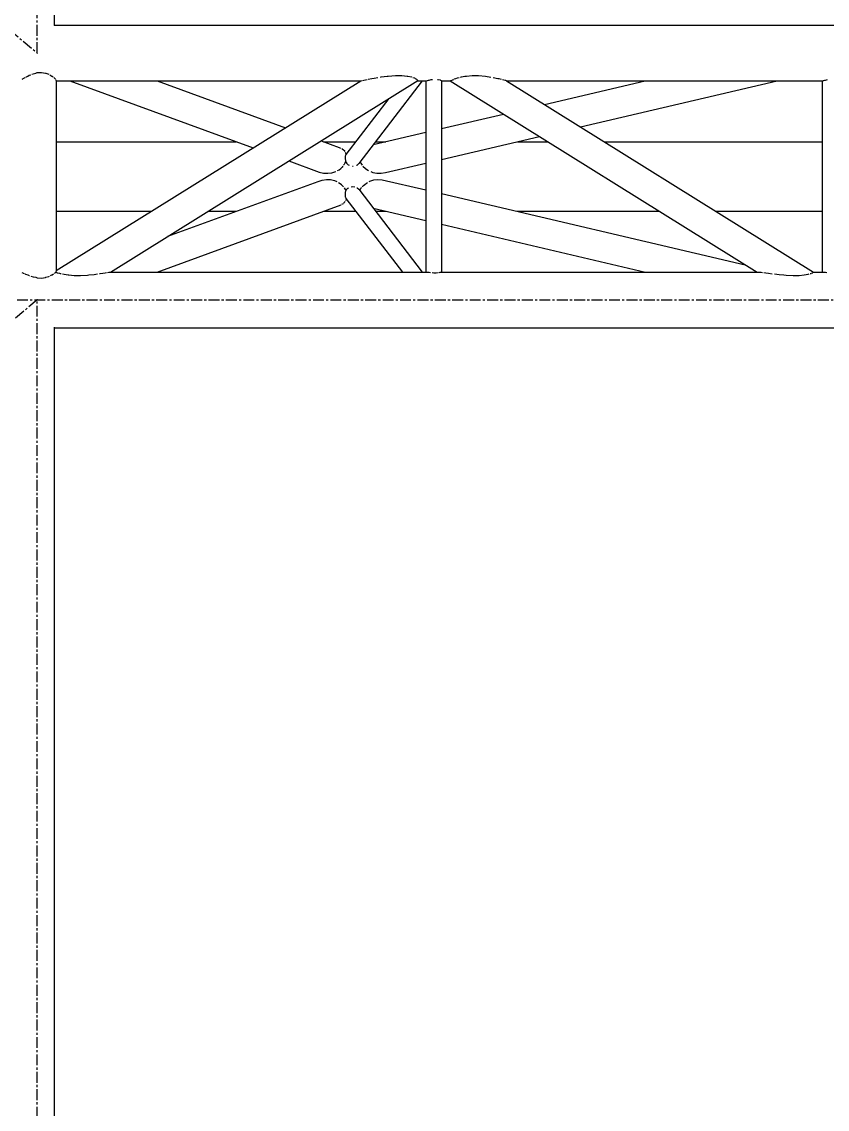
# Model space of a CAD drawing. Header units: millimetres. Extents: x 5143 to 30813, y 232 to 21408.
# Drawn here: x 25162 to 25750, y 13420 to 14213 of the extents above; entities that cross this region are included whole.
import ezdxf

# ---------------------------------------------------------------- set-up
doc = ezdxf.new("R2010")
doc.units = ezdxf.units.MM
doc.header["$LTSCALE"] = 0.25
doc.linetypes.add('CENTER', pattern=[50.8, 31.75, -6.35, 6.35, -6.35])
doc.linetypes.add('XKITLINE00', pattern=[0])

msp = doc.modelspace()

# ---------------------------------------------------------------- linework, layer by layer
at = {"color": 8, "linetype": 'CENTER'}
for p, q in [((23430, 15650.27), (25173.61, 14190.28)), ((25173.61, 14190.27), (25173.61, 15650.27)), ((25173.61, 14010.27), (23430, 12550.27)), ((24815.89, 14010.27), (26261.35, 14010.27)), ((25173.61, 12550.27), (25173.61, 14010.27))]:
    msp.add_line(p, q, dxfattribs=at)
at = {"color": 8, "linetype": 'XKITLINE00'}
for p, q in [((25185.79, 15630.56), (25185.79, 14210.49)), ((25185.79, 14210.57), (26261.35, 14210.57)), ((25169.71, 14174.89), (25170.57, 14175.24)), ((25170.57, 14175.24), (25172.41, 14175.65)), ((25172.41, 14175.65), (25173.61, 14176.02)), ((25173.61, 14176.02), (25176.65, 14176.24)), ((25176.65, 14176.24), (25179.53, 14175.74)), ((25179.53, 14175.74), (25179.72, 14175.65)), ((25179.72, 14175.65), (25181.96, 14174.89)), ((25162.56, 14171.3), (25162.94, 14171.52)), ((25162.94, 14171.52), (25163.37, 14171.69)), ((25163.37, 14171.69), (25164.74, 14172.55)), ((25165.24, 14172.83), (25166.61, 14173.42)), ((25166.61, 14173.42), (25167.69, 14174.08)), ((25167.69, 14174.08), (25168.79, 14174.52)), ((25182.63, 14174.52), (25184.28, 14173.5)), ((25184.28, 14173.5), (25184.36, 14173.42)), ((25184.36, 14173.42), (25185.15, 14172.83)), ((25185.53, 14172.55), (25185.91, 14172.27)), ((25185.91, 14172.27), (25186.31, 14171.69)), ((25186.31, 14171.69), (25186.76, 14171.3)), ((25186.93, 14171.11), (25187.13, 14170.53)), ((25187.13, 14170.53), (25187.26, 14170.36)), ((25187.26, 14170.36), (25187.26, 14031.3)), ((25187.26, 14031.63), (25409.47, 14169.99)), ((25187.26, 14169.97), (25409.44, 14169.97)), ((25197.29, 14169.97), (25330.99, 14121.12)), ((25226.87, 14030.58), (25451.07, 14170.18)), ((25261.03, 14169.97), (25354.56, 14135.8)), ((25454.3, 14169.97), (25408.13, 14109.81)), ((25409.49, 14170), (25409.52, 14169.98)), ((25409.52, 14169.98), (25409.89, 14170.16)), ((25409.89, 14170.16), (25410.32, 14170.25)), ((25410.75, 14170.34), (25411.64, 14170.53)), ((25411.64, 14170.53), (25411.67, 14170.55)), ((25411.67, 14170.55), (25414.19, 14171.11)), ((25415.01, 14171.29), (25417.49, 14171.69)), ((25417.49, 14171.69), (25419.3, 14172.09)), ((25419.3, 14172.09), (25422.07, 14172.55)), ((25423.81, 14172.83), (25424.33, 14172.92)), ((25424.33, 14172.92), (25428.81, 14173.42)), ((25428.81, 14173.42), (25429.55, 14173.53)), ((25429.55, 14173.53), (25434.79, 14173.95)), ((25434.79, 14173.95), (25439.44, 14173.96)), ((25439.44, 14173.96), (25443.27, 14173.55)), ((25443.27, 14173.55), (25443.74, 14173.42)), ((25443.74, 14173.42), (25446.41, 14172.95)), ((25446.41, 14172.95), (25446.73, 14172.83)), ((25447.51, 14172.55), (25448.64, 14172.13)), ((25448.64, 14172.13), (25449.13, 14171.69)), ((25449.13, 14171.69), (25450.13, 14171.32)), ((25450.13, 14171.32), (25450.15, 14171.3)), ((25450.33, 14171.11), (25450.82, 14170.58)), ((25450.74, 14169.97), (25457, 14169.97)), ((25450.82, 14170.58), (25450.8, 14170.53)), ((25450.8, 14170.53), (25450.94, 14170.34)), ((25451.01, 14170.25), (25451.07, 14170.18)), ((25457, 14169.99), (25457.16, 14169.97)), ((25457, 14169.99), (25457, 14030.57)), ((25457, 14169.99), (25457.02, 14169.99)), ((25457.16, 14169.97), (25457.28, 14170.09)), ((25457.28, 14170.09), (25457.78, 14170.25)), ((25458.05, 14170.34), (25458.09, 14170.35)), ((25458.09, 14170.35), (25459, 14170.52)), ((25459, 14170.52), (25459.35, 14170.65)), ((25459.35, 14170.65), (25460.94, 14171.02)), ((25460.94, 14171.02), (25461.76, 14171.11)), ((25465.57, 14171.11), (25466.05, 14171.06)), ((25466.05, 14171.06), (25467.31, 14170.72)), ((25467.31, 14170.72), (25467.65, 14170.52)), ((25467.65, 14170.52), (25468.12, 14170.39)), ((25468.12, 14170.39), (25468.17, 14170.34)), ((25468.27, 14170.25), (25468.4, 14170.13)), ((25468.4, 14170.13), (25468.4, 14030.57)), ((25468.4, 14169.97), (25474.66, 14169.97)), ((25474.65, 14169.99), (25474.64, 14169.98)), ((25474.64, 14169.98), (25474.94, 14169.97)), ((25474.64, 14169.98), (25698.54, 14030.57)), ((25475.15, 14170.23), (25474.94, 14169.97)), ((25475.15, 14170.23), (25475.24, 14170.25)), ((25475.55, 14170.34), (25476.16, 14170.51)), ((25476.3, 14170.68), (25476.16, 14170.51)), ((25476.3, 14170.68), (25477.27, 14171.11)), ((25477.67, 14171.29), (25477.93, 14171.4)), ((25477.93, 14171.4), (25478.94, 14171.64)), ((25478.94, 14171.64), (25480.13, 14172.23)), ((25480.13, 14172.23), (25481.32, 14172.55)), ((25482.31, 14172.81), (25483.02, 14173)), ((25483.02, 14173), (25485.51, 14173.35)), ((25485.51, 14173.35), (25486.57, 14173.58)), ((25486.57, 14173.58), (25490.66, 14173.92)), ((25490.66, 14173.92), (25495.35, 14173.84)), ((25495.35, 14173.84), (25500.37, 14173.35)), ((25500.37, 14173.35), (25504.43, 14172.81)), ((25506, 14172.55), (25509.45, 14171.87)), ((25509.45, 14171.87), (25510.29, 14171.64)), ((25510.29, 14171.64), (25512.03, 14171.29)), ((25512.79, 14171.13), (25514.76, 14170.51)), ((25514.76, 14170.51), (25515.05, 14170.45)), ((25515.05, 14170.45), (25515.27, 14170.34)), ((25515.44, 14170.25), (25515.78, 14170.08)), ((25515.78, 14170.08), (25739.83, 14030.57)), ((25515.95, 14169.97), (25746.09, 14169.97)), ((25543.57, 14152.78), (25617.04, 14169.97)), ((25569.82, 14136.43), (25713.11, 14169.97)), ((25746.09, 14169.99), (25746.25, 14169.97)), ((25746.09, 14169.99), (25746.09, 14030.57)), ((25746.09, 14169.99), (25746.1, 14169.99)), ((25746.25, 14169.97), (25746.37, 14170.08)), ((25746.37, 14170.08), (25746.9, 14170.25)), ((25747.16, 14170.34), (25747.18, 14170.34)), ((25747.18, 14170.34), (25748.09, 14170.51)), ((25748.09, 14170.51), (25748.44, 14170.64)), ((25748.44, 14170.64), (25750.03, 14171)), ((25430.05, 14157.09), (25398.69, 14116.23)), ((25468.4, 14135.18), (25513.56, 14145.75)), ((25418.66, 14123.53), (25457, 14132.51)), ((25468.4, 14112.69), (25539.81, 14129.4)), ((25187.26, 14125.67), (25318.53, 14125.67)), ((25380.58, 14126.29), (25393.77, 14121.47)), ((25382.27, 14125.67), (25405.94, 14125.67)), ((25393.77, 14121.47), (25394.8, 14121.01)), ((25395.75, 14120.59), (25395.87, 14120.53)), ((25395.87, 14120.53), (25396.91, 14119.63)), ((25396.91, 14119.63), (25397.42, 14119.22)), ((25420.31, 14125.67), (25427.81, 14125.67)), ((25523.88, 14125.67), (25545.8, 14125.67)), ((25587.1, 14125.67), (25746.09, 14125.67)), ((25357.01, 14111.61), (25379.26, 14103.48)), ((25397.42, 14119.22), (25397.9, 14118.47)), ((25398.21, 14115.12), (25398.07, 14113.59)), ((25398.07, 14113.59), (25398.11, 14113.37)), ((25398.11, 14113.37), (25398.26, 14111.75)), ((25398.38, 14115.49), (25398.21, 14115.12)), ((25398.22, 14117.96), (25398.49, 14117.54)), ((25398.26, 14111.75), (25398.46, 14111.12)), ((25398.69, 14116.23), (25398.38, 14115.49)), ((25398.49, 14117.54), (25398.63, 14116.8)), ((25398.63, 14116.8), (25398.78, 14116.34)), ((25388.52, 14102.97), (25391.35, 14103.87)), ((25391.35, 14103.87), (25391.38, 14103.89)), ((25392.65, 14104.6), (25393.8, 14105.25)), ((25393.8, 14105.25), (25394.87, 14106.22)), ((25394.87, 14106.22), (25395.84, 14107)), ((25396.44, 14107.77), (25395.84, 14107)), ((25397.41, 14109.03), (25396.97, 14108.46)), ((25397.82, 14110.02), (25397.41, 14109.03)), ((25398.44, 14111.16), (25397.82, 14110.02)), ((25398.46, 14111.12), (25399.04, 14110.14)), ((25399.04, 14110.14), (25399.18, 14110.01)), ((25399.18, 14110.01), (25400.31, 14108.9)), ((25400.31, 14108.9), (25401.15, 14108.46)), ((25403.45, 14107.77), (25403.63, 14107.74)), ((25403.63, 14107.74), (25403.92, 14107.77)), ((25406.49, 14108.46), (25406.91, 14108.65)), ((25406.91, 14108.65), (25408.13, 14109.81)), ((25408.95, 14110.87), (25409.46, 14109.99)), ((25409.46, 14109.99), (25410.57, 14108.46)), ((25411.11, 14107.77), (25412.89, 14106.21)), ((25412.89, 14106.21), (25413.1, 14105.98)), ((25413.1, 14105.98), (25415.17, 14104.6)), ((25416.75, 14103.89), (25418.19, 14103.3)), ((25427.44, 14103.1), (25457, 14110.02)), ((25268.81, 14056.7), (25378.43, 14096.75)), ((25378.43, 14096.75), (25381.37, 14097.7)), ((25379.26, 14103.48), (25382.32, 14102.78)), ((25381.37, 14097.7), (25384.46, 14098.13)), ((25382.32, 14102.78), (25385.46, 14102.6)), ((25384.46, 14098.13), (25387.54, 14098.01)), ((25385.46, 14102.6), (25388.52, 14102.97)), ((25387.54, 14098.01), (25390.47, 14097.35)), ((25390.47, 14097.35), (25391.96, 14096.69)), ((25393.36, 14095.99), (25395.27, 14094.59)), ((25413.57, 14095.51), (25414.44, 14095.99)), ((25415.73, 14096.69), (25416.07, 14096.88)), ((25416.07, 14096.88), (25418.92, 14097.77)), ((25418.19, 14103.3), (25421.21, 14102.69)), ((25418.92, 14097.77), (25421.96, 14098.13)), ((25421.21, 14102.69), (25424.35, 14102.62)), ((25421.96, 14098.13), (25425.05, 14097.95)), ((25424.35, 14102.62), (25427.44, 14103.1)), ((25425.05, 14097.95), (25457, 14090.47)), ((25395.27, 14094.59), (25395.31, 14094.53)), ((25395.31, 14094.53), (25396.97, 14092.81)), ((25397.4, 14092.13), (25398.2, 14090.73)), ((25398.14, 14087.91), (25398.08, 14087.21)), ((25398.23, 14088.83), (25398.16, 14088.05)), ((25398.2, 14090.73), (25398.34, 14090.53)), ((25398.56, 14089.87), (25398.23, 14088.83)), ((25398.34, 14090.53), (25398.57, 14089.89)), ((25398.61, 14090.06), (25398.56, 14089.87)), ((25398.9, 14090.57), (25398.61, 14090.06)), ((25398.9, 14090.57), (25399.07, 14090.72)), ((25399.07, 14090.72), (25400.17, 14091.82)), ((25400.17, 14091.82), (25400.76, 14092.13)), ((25402.54, 14092.81), (25403.49, 14092.99)), ((25403.49, 14092.99), (25405.22, 14092.79)), ((25406.66, 14092.13), (25406.77, 14092.08)), ((25406.77, 14092.08), (25407.99, 14090.92)), ((25407.99, 14090.92), (25454.31, 14030.57)), ((25409.08, 14090.72), (25408.63, 14090.09)), ((25409.61, 14091.73), (25409.08, 14090.72)), ((25409.97, 14092.13), (25409.61, 14091.73)), ((25411.41, 14093.76), (25410.57, 14092.81)), ((25411.41, 14093.76), (25412.44, 14094.53)), ((25412.44, 14094.53), (25413.57, 14095.51)), ((25468.4, 14087.8), (25689.92, 14035.94)), ((25395.76, 14079.98), (25396.93, 14080.7)), ((25397.21, 14081.06), (25396.93, 14080.7)), ((25398.19, 14082.11), (25397.21, 14081.06)), ((25398.08, 14087.21), (25398.04, 14086.99)), ((25398.04, 14086.99), (25398.16, 14085.75)), ((25398.17, 14085.63), (25398.18, 14085.46)), ((25398.18, 14085.46), (25398.35, 14085.09)), ((25398.35, 14085.09), (25398.67, 14084.34)), ((25398.99, 14083.9), (25398.45, 14082.61)), ((25398.67, 14084.34), (25439.94, 14030.57)), ((25187.26, 14074.87), (25256.71, 14074.87)), ((25261, 14030.57), (25395.11, 14079.58)), ((25298.01, 14074.87), (25318.56, 14074.87)), ((25382.24, 14074.87), (25405.94, 14074.87)), ((25418.61, 14077.09), (25457, 14068.1)), ((25420.31, 14074.87), (25428.15, 14074.87)), ((25523.62, 14074.87), (25627.39, 14074.87)), ((25668.69, 14074.87), (25746.09, 14074.87)), ((25468.4, 14065.43), (25617.3, 14030.57)), ((25162.27, 14030.18), (25162.94, 14029.95)), ((25162.94, 14029.95), (25163.39, 14029.84)), ((25163.39, 14029.84), (25164.33, 14029.41)), ((25164.78, 14029.2), (25165.1, 14029.06)), ((25165.1, 14029.06), (25166.63, 14028.57)), ((25166.63, 14028.57), (25167.69, 14028.05)), ((25167.69, 14028.05), (25167.96, 14027.96)), ((25168.87, 14027.65), (25170.57, 14027.09)), ((25170.57, 14027.09), (25172.44, 14026.75)), ((25172.44, 14026.75), (25173.61, 14026.44)), ((25173.61, 14026.44), (25176.65, 14026.24)), ((25176.65, 14026.24), (25179.53, 14026.67)), ((25179.53, 14026.67), (25179.72, 14026.75)), ((25179.72, 14026.75), (25182.12, 14027.41)), ((25182.12, 14027.41), (25182.61, 14027.65)), ((25183.21, 14027.96), (25184.28, 14028.49)), ((25184.28, 14028.49), (25184.37, 14028.57)), ((25184.37, 14028.57), (25185.52, 14029.2)), ((25186.32, 14029.84), (25185.91, 14029.41)), ((25186.32, 14029.84), (25186.92, 14030.15)), ((25186.93, 14030.18), (25186.92, 14030.15)), ((25187.05, 14030.38), (25187, 14030.29)), ((25187.11, 14030.63), (25187.05, 14030.38)), ((25187.07, 14030.41), (25187.49, 14030.29)), ((25187.26, 14031.3), (25187.15, 14030.79)), ((25187.85, 14030.17), (25188.2, 14030.07)), ((25188.2, 14030.07), (25189.69, 14029.83)), ((25189.69, 14029.83), (25190.35, 14029.54)), ((25190.35, 14029.54), (25190.94, 14029.41)), ((25191.85, 14029.2), (25193.08, 14028.93)), ((25193.08, 14028.93), (25196.21, 14028.55)), ((25196.21, 14028.55), (25196.58, 14028.47)), ((25196.58, 14028.47), (25200.56, 14028.11)), ((25200.56, 14028.11), (25205.17, 14028.1)), ((25205.17, 14028.1), (25210.19, 14028.43)), ((25210.19, 14028.43), (25211.12, 14028.55)), ((25211.12, 14028.55), (25215.05, 14028.89)), ((25215.05, 14028.89), (25217.4, 14029.2)), ((25218.94, 14029.41), (25219.55, 14029.49)), ((25219.55, 14029.49), (25221.32, 14029.83)), ((25221.32, 14029.83), (25223.21, 14030.04)), ((25223.21, 14030.04), (25224.03, 14030.18)), ((25224.68, 14030.29), (25225.8, 14030.48)), ((25225.8, 14030.48), (25225.92, 14030.51)), ((25225.92, 14030.51), (25226.66, 14030.54)), ((25226.83, 14030.57), (25457.58, 14030.57)), ((25457.74, 14030.54), (25458.09, 14030.53)), ((25458.09, 14030.53), (25459.01, 14030.51)), ((25459.01, 14030.51), (25459.35, 14030.43)), ((25459.35, 14030.43), (25460.42, 14030.29)), ((25461.51, 14030.18), (25462.7, 14030.1)), ((25462.7, 14030.1), (25464.46, 14030.09)), ((25464.46, 14030.09), (25466.05, 14030.19)), ((25466.66, 14030.29), (25467.31, 14030.39)), ((25467.31, 14030.39), (25467.65, 14030.51)), ((25467.65, 14030.51), (25468.12, 14030.53)), ((25468.12, 14030.53), (25468.28, 14030.54)), ((25468.34, 14030.57), (25699.33, 14030.57)), ((25699.48, 14030.55), (25701.03, 14030.51)), ((25701.03, 14030.51), (25701.59, 14030.41)), ((25701.59, 14030.41), (25702.59, 14030.29)), ((25703.47, 14030.18), (25705.06, 14029.98)), ((25705.06, 14029.98), (25706.77, 14029.83)), ((25706.77, 14029.83), (25709.54, 14029.39)), ((25711.2, 14029.2), (25714.58, 14028.82)), ((25714.58, 14028.82), (25718.14, 14028.55)), ((25718.14, 14028.55), (25719.8, 14028.36)), ((25719.8, 14028.36), (25724.9, 14028.08)), ((25724.9, 14028.08), (25729.35, 14028.14)), ((25729.35, 14028.14), (25732.93, 14028.55)), ((25732.93, 14028.55), (25735.91, 14029)), ((25735.91, 14029), (25736.53, 14029.2)), ((25737.17, 14029.41), (25737.89, 14029.64)), ((25737.89, 14029.64), (25738.09, 14029.83)), ((25738.09, 14029.83), (25739.24, 14030.13)), ((25739.29, 14030.18), (25739.24, 14030.13)), ((25739.62, 14030.51), (25739.4, 14030.29)), ((25739.62, 14030.51), (25739.79, 14030.52)), ((25739.79, 14030.52), (25739.83, 14030.54)), ((25739.8, 14030.57), (25746.64, 14030.57)), ((25746.8, 14030.54), (25747.18, 14030.53)), ((25747.18, 14030.53), (25748.1, 14030.5)), ((25748.1, 14030.5), (25748.44, 14030.42)), ((25748.44, 14030.42), (25749.44, 14030.28)), ((25185.79, 13990.39), (25185.79, 12570.4)), ((25185.79, 13989.97), (26261.35, 13989.97))]:
    msp.add_line(p, q, dxfattribs=at)
for centre in [(25173.61, 14190.28), (25173.61, 14190.27), (25173.61, 14010.27), (25173.61, 14010.27)]:
    msp.add_circle(centre, 0.05, dxfattribs=at)

doc.saveas('drawing.dxf')
